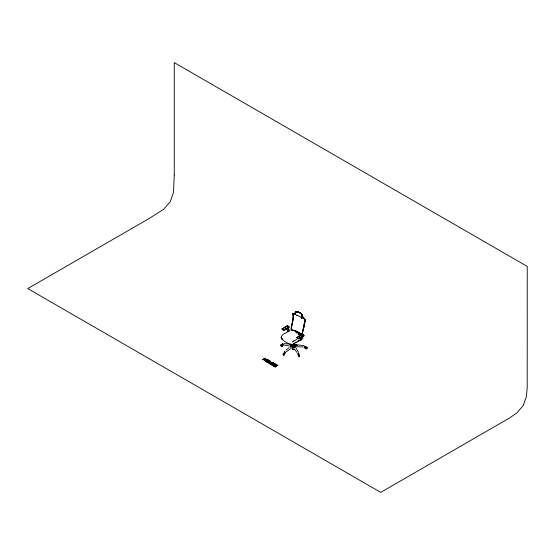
<?xml version="1.0" encoding="UTF-8"?>
<svg xmlns="http://www.w3.org/2000/svg" width="555" height="555" viewBox="0 0 555 555"><rect width="100%" height="100%" fill="white"/><g stroke="black" fill="none" stroke-linecap="round" stroke-linejoin="round"><path stroke-width="0.83" d="M295.565 342.22L295.635 342.671L295.815 342.185M302.184 317.62L302.364 315.42L301.802 314.442A8.061 6.382 -64.4 0 0 300.782 313.443L300.421 313.173A8.707 6.66 -27.2 0 0 299.173 312.451L298.736 312.264A8.061 6.757 -65 0 0 297.307 311.848L295.912 312.257M282.002 328.962L282.273 329.621L283.896 330.052A2.72 1.422 4.3 0 1 282.002 328.962L282.384 328.581M296.814 337.509L298.153 338.793L298.708 338.606A2.72 1.422 4.3 0 1 296.814 337.509L297.196 337.135M293.047 314.664L293.075 313.582L295.163 313.589L292.991 313.762C293.99 319.472 291.632 324.495 291.146 329.809L296.883 331.668M293.089 313.651C294.067 319.312 291.174 324.467 291.472 329.753C290.931 324.515 294.025 319.291 293.089 313.651L295.024 313.714M293.227 345.488L292.409 345.21L292.7 344.593M293.963 349.227L292.797 349.601L293.977 349.366M305.153 320.693L305.118 321.629L304.792 319.153L302.968 316.933M301.962 315.719C300.734 321.546 302.711 315.677 302.017 314.65A5.543 4.44 -53.4 0 0 301.101 313.568L300.539 313.117A7.104 5.606 -35.2 0 0 299.298 312.403L298.597 312.125A5.543 4.586 -53 0 0 297.133 311.827L296.037 312.132M301.989 317.779L301.511 318.313M293.477 349.657L292.61 349.497L292.596 348.922M304.861 347.104L305.229 347M302.482 315.476L302.44 317.987L301.719 318.181M283.889 330.322L289.134 327.353L287.733 325.951L286.685 326.035M298.701 338.876L303.939 335.9L302.544 334.505L301.497 334.582M291.597 345.217L291.597 345.196A1.013 0.645 -14.9 0 1 291.389 345.8M282.606 345.071C281.621 343.871 284.403 345.335 282.273 344.939C282.391 343.753 284.118 345.376 282.377 345.016M284.888 352.8L284.715 352.911M305.541 347.035L304.639 347.243L305.541 347.083A1.068 0.86 -13.8 0 1 306.977 347.257A1.068 0.86 -13.8 0 1 306.589 348.471M303.294 329.927L304.841 320.617L304.591 319.423L302.94 317.391M302.524 317.522L302.669 316.697L302.302 316.78M265.63 361.055L265.907 360.424A2.38 1.374 0 0 1 266.823 359.952A1.582 0.916 0 0 1 267.815 359.869A1.533 0.881 0 0 1 268.412 360.015L268.967 360.362A1.603 0.923 0 0 1 269.175 360.722A1.498 0.867 0 0 1 269.154 360.979L267.531 361.902A1.436 0.826 0 0 1 266.879 361.881A1.727 0.999 0 0 1 266.296 361.707L265.637 361.18L265.907 360.57A2.38 1.374 0 0 1 266.823 360.098A1.582 0.916 0 0 1 267.815 360.015A1.533 0.881 0 0 1 268.412 360.16L268.967 360.507A1.603 0.923 0 0 1 269.175 360.868A1.498 0.867 0 0 1 269.154 361.125L267.531 362.047A1.436 0.826 0 0 1 266.879 362.026A1.727 0.999 0 0 1 266.296 361.853L265.637 361.034M302.794 316.995C307.595 321.518 302.662 328.518 302.156 334.041M302.156 334.221L302.614 331.883M302.08 333.493L302.274 332.702M301.975 316.496L304.785 319.347L305.104 320.589L302.308 334.096M292.984 313.776L294.962 313.658L293.026 313.617M302.579 331.89L304.979 320.512L304.591 319.215M291.146 329.809L292.541 330.489M282.231 344.752L282.953 344.544L283.085 344.988M301.421 317.668A8.651 4.87 -1.2 0 1 301.733 317.946C302.392 318.168 302.635 314.949 301.684 314.324A7.798 6.174 -48.7 0 0 300.65 313.381L300.283 313.131A12.418 8.478 -11.3 0 0 299.034 312.403L298.604 312.201A7.798 6.466 -47.7 0 0 297.182 311.723L295.44 311.952L295.01 312.93L295.225 314.512L295.031 313.013M295.718 311.73L295.204 314.428M305.5 347.43L305.507 347.409A1.068 0.86 -13.8 0 1 306.991 347.479A1.068 0.86 -13.8 0 1 306.721 348.734M291.236 327.235L291.583 326.527M298.042 353.597L298.042 353.923M282.918 343.531L282.474 343.718M305 347.18L305.215 347.097M284.243 352.709L285.18 352.897L284.34 353.029L285.187 352.862L284.389 353.036L284.458 352.536M295.288 344.662L295.128 344.634A0.999 0.472 12.6 0 0 295.288 344.655L297.209 344.877M298.944 354.333L298.049 354.347L298.895 354.048M283.175 344.933L282.301 344.586M282.46 343.614L282.807 343.483M293.886 349.386C294.004 350.233 292.096 348.707 292.513 349.324M268.786 363.254L271.867 362.644L268.786 363.254L270.174 361.485L267.76 362.658L270.229 361.09C272.11 361.95 266.837 364.746 270.722 361.374M271.659 364.767L273.046 363.143L271.659 364.912L274.739 364.163L271.659 364.912M273.046 363.289L270.632 364.323L273.102 362.748L273.594 363.032L272.179 364.802L275.453 364.253L275.016 363.858L272.179 364.656M273.594 363.032L272.179 364.802M296.863 337.815L297.23 337.419M289.009 326.86L283.862 329.843L282.183 328.872L287.247 325.841M303.821 335.414L298.673 338.39L296.987 337.419L302.052 334.394M295.038 346.715L295.357 347.27L294.774 346.112A1.013 0.68 23 0 1 294.684 345.55L294.76 345.488M294.698 345.55L294.712 345.536A0.957 0.645 24.9 0 1 294.816 345.425A1.034 0.673 19.5 0 1 295.01 345.356L295.045 345.335A0.971 0.604 16.7 0 1 295.211 345.307A1.041 0.638 15.9 0 1 295.44 345.286L297.348 345.432L296.287 345.356M285.076 352.591L285.117 352.168L284.986 352.598M290.383 346.584L291.333 345.779L291.063 346.015M285.985 350.184L289.134 347.52M292.201 342.116L293.387 341.124M293.602 346.445L293.65 346.417A1.013 0.756 1.3 0 0 292.096 346.23L290.667 347.319M293.893 348.908L293.879 348.901A0.819 0.472 0 0 1 293.803 349.553L293.879 349.497M291.084 347.007L291.465 346.715M291.812 346.459L293.255 346.486L292.103 346.237M293.019 344.176L295.912 342.088M296.377 315.344L297.147 314.983M286.352 351.724L291.243 348.387M292.596 344.537L292.804 344.454A0.971 0.562 0 0 0 292.582 345.349L292.839 345.446A0.888 0.513 0 0 0 293.873 345.363A0.888 0.513 0 0 0 294.046 344.766L294.046 344.766M294.032 345.259L294.115 345.203A0.971 0.562 0 0 1 292.582 345.349L292.457 345.224A0.888 0.513 0 0 1 292.783 344.558M289.689 330.572C287.233 332.979 281.336 333.527 281.177 337.662L281.558 338.002L281.239 337.676C283.022 341.367 287.372 342.886 290.889 344.433M282.426 328.865L286.588 326.402M297.924 337.003L302.01 334.79L303.939 335.9M293.186 344.142L300.539 339.979M262.605 359.543L264.097 359.057L265.38 359.945L264.097 359.203L262.605 359.689L265.075 358.114C266.143 358.794 262.834 359.404 265.401 358.308M262.605 359.689L265.401 358.447M264.388 358.891L265.672 359.633L267.01 359.238L264.215 360.618L265.38 359.8M264.215 360.618L265.38 359.945M264.388 359.036L265.672 359.779L267.01 359.376M264.215 360.473L267.01 359.238M267.76 362.658L270.229 361.236L270.722 361.52M267.76 362.519L270.174 361.485M269.307 362.998L272.581 362.45L270.118 364.024L269.799 363.692L271.867 362.498M269.799 363.837L271.867 362.644M269.799 363.692L272.581 362.45M270.632 364.323L273.102 362.894L273.594 363.178M270.632 364.177L273.046 363.143M275.453 364.253L272.671 365.495L274.739 364.163M272.671 365.495L274.739 364.302M272.671 365.35L275.453 364.108M275.655 366.883C271.541 365.044 276.751 366.272 275.363 367.049L273.525 365.842L275.988 364.42L277.777 365.592L276.029 364.919L275.273 365.356L276.029 364.774L277.777 365.447M273.525 365.988L275.988 364.566L277.777 365.592M274.142 365.863L274.982 365.377L276.633 366.147L274.982 365.523L274.142 366.009M273.525 365.842L275.655 366.737M293.415 341.096L296.856 339.362M297.313 341.38L300.123 339.958M293.699 349.518C292.658 350.143 292.457 348.491 292.561 349.303M295.01 346.882L295.433 346.778M293.803 349.553L293.158 349.671M292.811 348.804L292.7 348.852A0.819 0.472 0 0 0 292.867 349.622M300.213 339.57L300.976 339.272L300.463 337.017M293.595 349.553L292.658 349.421M283.896 330.052L289.169 327.02A2.539 1.367 3.1 0 0 287.185 325.875L287.206 326.236M298.708 338.606L303.98 335.567A2.539 1.367 3.1 0 0 301.996 334.422L302.01 334.79M293.796 347.624L292.325 347.659A0.701 0.479 -3.7 0 1 292.527 347.562L293.657 347.687M293.63 347.548L292.423 347.27L293.609 347.701M293.852 347.603L293.068 347.701M302.003 333.264L302.211 334.769L302.107 333.25M269.307 363.143L272.581 362.595M299.207 356.317L299.651 356.192M298.458 354.735L298.437 354.742A1.068 0.382 74.2 0 1 299.166 356.012A1.068 0.382 74.2 0 1 298.722 356.636M298.319 334.866L299.034 334.686L300.574 335.574M295.239 345.3L295.836 345.321M293.068 313.79L294.844 313.797M296.002 311.924L296.987 311.931A5.196 4.329 -55.6 0 1 298.451 312.215L299.124 312.493A7.472 5.827 -31.7 0 1 300.373 313.214L300.914 313.637A5.196 4.149 -56 0 1 301.823 314.727L302.225 318.057M296.19 346.785L303.391 346.903M282.46 344.78L282.474 344.78A1.068 0.77 42.5 0 0 281.107 345.515M304.979 346.917L304.542 346.618M293.123 347.59L293.283 347.638A0.701 0.486 -0.3 0 1 293.428 347.77L292.201 347.229L292.978 347.714M284.174 343.594L288.725 343.996M289.883 344.142L291.264 344.26M297.626 344.884L304.057 345.599M296.141 344.759L296.647 344.815M289.433 344.634L290.362 344.759M289.918 344.697L291.104 344.856L290.764 344.808M300.546 337.371L301.247 337.468L301.608 339.674L300.678 340.18L302.801 338.73L302.607 336.684M298.271 355.158L298.257 355.214A1.068 0.382 74.2 0 0 298.333 355.79M284.472 345.037L289.391 346.008M285.714 328.81L286.616 329.025L288.322 331.404M293.158 347.569L292.381 347.319M296.828 315.205L297.237 315.351M294.788 344.544C293.276 343.503 296.009 345.363 294.532 344.475A1.013 0.368 14.6 0 0 294.691 344.495A1.034 0.416 13.3 0 0 294.872 344.572A0.999 0.451 12.6 0 0 295.08 344.627M295.857 331.307L295.968 331.932L297.806 332.736L298.146 334.159M284.562 353.334L284.576 353.348A1.068 0.624 -59.2 0 0 283.501 354.132A1.068 0.624 -59.2 0 0 283.681 355.256A1.068 0.624 -59.2 0 0 284.75 354.423M292.617 329.233L293.047 329.462M298.673 315.982L299.083 316.204A13.445 4.336 16.1 0 1 299.52 316.44M296.863 331.696L300.401 333.701L301.282 334.873L300.373 333.721M275.273 365.211L276.633 366.002M275.273 365.356L276.633 366.147M305.125 320.54L304.806 319.16M266.247 361.354L267.517 361.638L268.669 361.014A1.103 0.638 0 0 0 268.606 360.466L267.323 360.119L266.185 360.688A1.179 0.68 0 0 0 266.074 361.104L267.274 361.804L268.669 361.152A1.103 0.638 0 0 0 268.606 360.611L267.323 360.264L266.185 360.826A1.179 0.68 0 0 0 266.074 361.25L266.136 361.374M302.1 333.319L303.141 334.339L303.342 335.324M285.832 328.567L288.163 331.384M287.698 328.442L289.21 330.433M294.774 349.56L296.96 352.48M294.226 344.939L294.532 345.411L294.226 344.939A0.971 0.562 0 0 0 293.879 344.509M293.99 346.82C293.401 345.987 295.01 348.304 294.101 346.979M287.976 328.234L289.863 331.044M296.03 348.103L298.43 352.196M297.376 331.862L297.806 332.736M298.153 332.209L299.034 334.686M295.968 331.932L296.294 333.173M304.778 320.263L305.118 321.629L304.771 320.249M303.051 335.796L303.148 336.434L302.919 335.837M291.153 327.859L291.243 329.066M282.224 345.037L282.224 345.057A1.068 0.77 42.5 0 0 280.802 344.946A1.068 0.77 42.5 0 0 281.454 346.362A1.068 0.77 42.5 0 0 282.599 345.862L282.849 345.585A1.068 0.77 42.5 0 1 281.649 346.056M302.246 333.638L302.267 334.589M294.427 344.44A1.048 0.43 7.1 0 1 294.143 344.107M291.132 344.828A1.013 0.59 -22.6 0 1 291.59 345.196M283.848 354.881A1.068 0.624 -59.2 0 1 283.008 354.263A1.068 0.624 -59.2 0 1 284.209 353.126M305.534 348.561A1.068 0.86 -13.8 0 1 305.014 347.784L305.083 348.151A1.068 0.86 -13.8 0 0 306.54 348.824M298.916 354.603A1.068 0.382 74.2 0 1 299.665 356.06A1.068 0.382 74.2 0 1 299.027 356.241M293.886 330.412A16.477 7.284 9.6 0 1 297.494 331.828M298.306 332.237A16.477 7.284 9.6 0 1 300.477 333.555M294.677 330.572A16.858 7.451 9.6 0 1 296.87 331.439M298.208 332.07A16.858 7.451 9.6 0 1 300.567 333.493M301.081 317.404A8.651 4.87 -1.2 0 0 300.706 317.155L300.338 316.926A13.445 4.336 16.1 0 0 299.936 316.683M297.737 315.545A8.651 5.113 1.3 0 1 298.215 315.753M174.256 175.012L173.493 192.349L170.26 201.694L163.78 209.166L149.149 218.497L27.75 288.579L380.744 492.382L509.483 418.005L516.781 412.969L523.254 405.497L526.494 396.152L527.201 387.314L527.25 266.421L174.256 62.618L174.256 175.012M294.844 346.001L295.447 345.585L294.851 345.973M284.326 351.62L284.937 351.898L284.326 351.606M298 354.187L298.701 354.465L298.007 354.152M291.021 345.085L291.375 345.439L291.028 345.03M304.542 347L305.534 347.139L304.598 346.951M298.049 353.368L298.687 353.195L298.056 353.348M294.219 343.836L294.386 343.337L294.219 343.836M283.23 344.377L282.467 344.648L283.23 344.377M282.072 339.292L281.239 336.968L282.072 339.292"/></g></svg>
